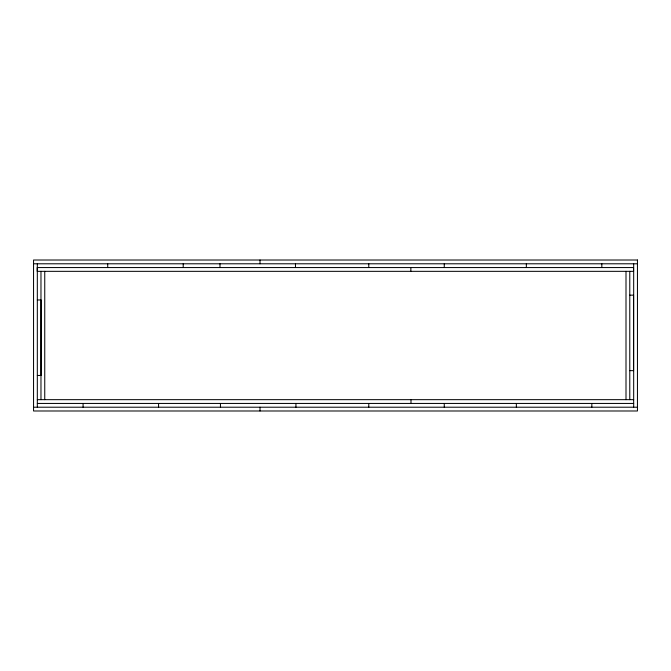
<?xml version="1.0" encoding="UTF-8"?>
<svg xmlns="http://www.w3.org/2000/svg" width="671" height="671" viewBox="0 0 671 671"><rect width="100%" height="100%" fill="white"/><g stroke="black" fill="none" stroke-linecap="round" stroke-linejoin="round"><path stroke-width="1.01" d="M33.55 263.787L637.45 263.787M629.775 295.156L633.55 295.156L633.55 370.644L629.775 370.644M37.324 299.971L41.099 299.971L41.099 375.458L37.324 375.458M37.324 399.664L633.676 399.664M37.324 403.439L633.676 403.439M33.55 407.213L637.45 407.213M633.676 263.787L633.676 407.213M629.775 271.336L629.775 399.664M626.001 271.336L626.001 399.664M601.828 263.787L601.828 267.561M591.839 403.439L591.839 407.213M526.341 263.787L526.341 267.561M516.351 403.439L516.351 407.213M444.261 263.787L444.261 267.561M444.261 403.439L444.261 407.213M410.988 399.664L410.988 403.439M410.862 267.561L410.862 271.336M368.773 263.787L368.773 267.561M368.773 403.439L368.773 407.213M295.936 403.439L295.936 407.213M295.475 263.787L295.475 267.561M260.012 260.012L260.012 263.787M260.012 407.213L260.012 410.988M220.449 403.439L220.449 407.213M219.987 263.787L219.987 267.561M183.208 263.787L183.208 267.561M158.566 403.439L158.566 407.213M107.721 263.787L107.721 267.561M83.078 403.439L83.078 407.213M44.747 271.336L44.747 399.664M40.973 271.336L40.973 399.664M37.324 263.787L37.324 407.213M637.45 260.012L33.55 260.012L33.55 410.988L637.45 410.988L637.45 260.012M633.55 267.561L37.199 267.561L37.199 271.336L633.55 271.336L633.55 267.561"/></g></svg>
